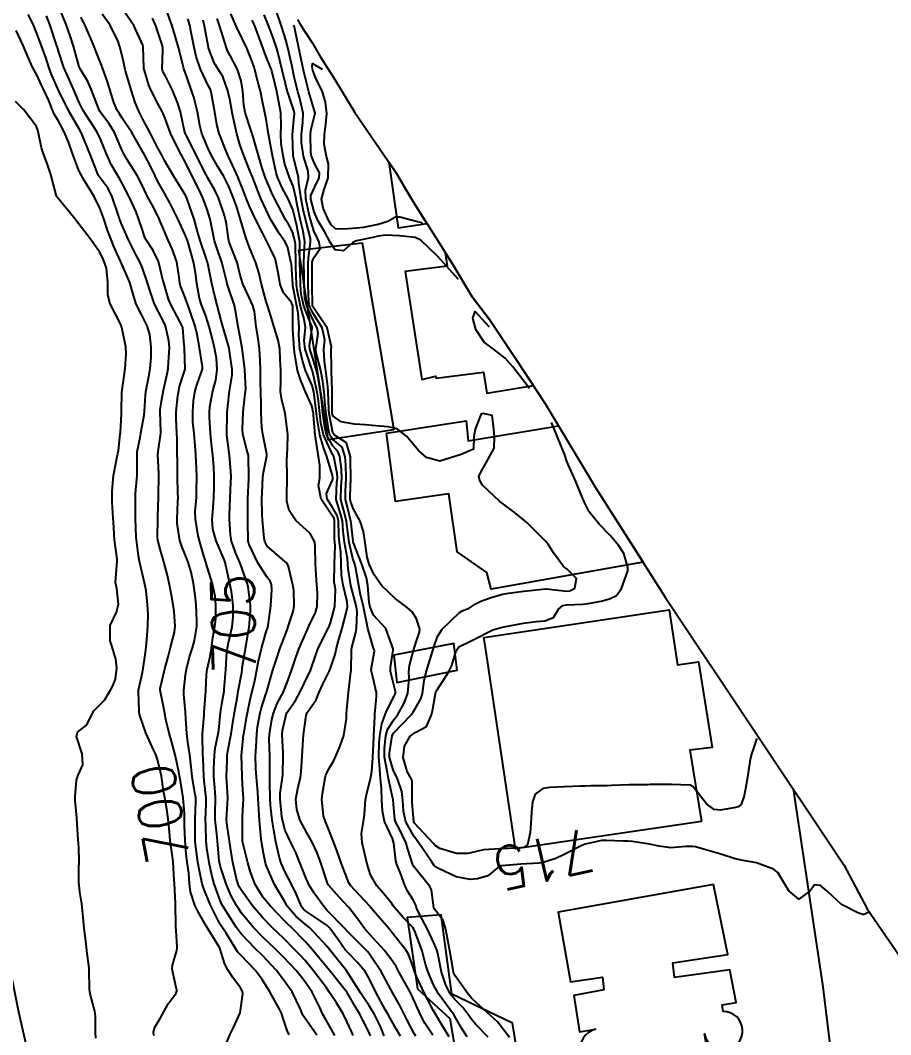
# Model space of a CAD drawing. Header units: metres. Extents: x 292545 to 299085, y 7450245 to 7463078.
# Drawn here: x 298259.1 to 298340.3, y 7451912.2 to 7452006.9 of the extents above; entities that cross this region are included whole.
import ezdxf
from ezdxf.enums import TextEntityAlignment as Align

# ---------------------------------------------------------------- set-up
doc = ezdxf.new("R2010")
doc.units = ezdxf.units.M
for name, color, linetype in [('Area', 45, 'Continuous'), ('Cotas', 45, 'Continuous'), ('Curvas de Nivel 1m', 11, 'Continuous'), ('Curvas de Nivel 5m', 15, 'Continuous'), ('Edificações', 30, 'Continuous'), ('Vias Primárias', 230, 'Continuous')]:
    doc.layers.add(name, color=color, linetype=linetype)
doc.styles.add('Style-STANDARD', font='STANDARD.shx')

msp = doc.modelspace()

# ---------------------------------------------------------------- linework, layer by layer
at = {"layer": 'Area'}
msp.add_polyline3d([(298284.951, 7452006.986, 732.139), (298285.246, 7452006.475, 732.559), (298285.691, 7452005.747, 731.519), (298286.342, 7452004.766, 731.369), (298287.066, 7452003.508, 728.049), (298288.438, 7452001.376, 730.219), (298290.321, 7451998.307, 717.759), (298294.152, 7451992.68, 717.629), (298295.402, 7451990.517, 717.759), (298299.439, 7451984.114, 721.239), (298301.264, 7451981.093, 722.429), (298302.87, 7451978.968, 722.768), (298305.358, 7451975.249, 715.799), (298308.113, 7451971.087, 721.269), (298312.776, 7451963.322, 723.829), (298319.281, 7451953.084, 719.829), (298335.931, 7451928.103, 714.959), (298338.126, 7451923.991, 714.939), (298344.791, 7451914.307, 714.218)], dxfattribs=at)
at = {"layer": 'Curvas de Nivel 1m', "flags": 128}
for points, elevation in [([(298278.351, 7451911.543), (298278.685, 7451912.309), (298278.993, 7451912.912), (298279.613, 7451914.3), (298279.853, 7451916.074), (298279.819, 7451916.288), (298279.646, 7451916.625), (298278.93, 7451917.575), (298278.464, 7451918.308), (298278.183, 7451918.827), (298277.712, 7451920.32), (298277.684, 7451920.39), (298276.473, 7451922.332), (298275.726, 7451923.652), (298275.484, 7451924.097), (298275.377, 7451924.345), (298274.968, 7451925.575), (298274.865, 7451926.353), (298274.802, 7451927.32), (298274.663, 7451928.357), (298274.564, 7451929.132), (298274.471, 7451930.36), (298274.409, 7451931.776), (298274.409, 7451932.361), (298274.407, 7451932.93), (298274.273, 7451934.356), (298273.959, 7451936.273), (298273.947, 7451936.359), (298273.879, 7451936.789), (298273.544, 7451938.365), (298273.188, 7451939.644), (298272.976, 7451940.374), (298272.672, 7451941.649), (298272.541, 7451942.381), (298272.451, 7451942.875), (298272.135, 7451944.388), (298272.136, 7451944.549), (298272.583, 7451946.381), (298272.87, 7451947.517), (298273.097, 7451948.374), (298273.476, 7451949.807), (298273.532, 7451950.368), (298273.431, 7451951.744), (298273.349, 7451952.371), (298273.187, 7451953.263), (298272.973, 7451954.377), (298272.829, 7451955.107), (298272.485, 7451956.384), (298272.13, 7451957.54), (298271.924, 7451958.392), (298271.898, 7451958.64), (298271.923, 7451960.392), (298271.927, 7451960.631), (298271.97, 7451962.392), (298271.976, 7451962.602), (298272.006, 7451964.392), (298272.003, 7451964.604), (298271.93, 7451966.393), (298271.951, 7451966.679), (298272.192, 7451968.391), (298272.196, 7451968.458), (298272.13, 7451970.392), (298272.137, 7451970.539), (298272.295, 7451971.562), (298272.44, 7451972.388), (298272.79, 7451973.919), (298272.879, 7451974.382), (298272.931, 7451974.974), (298272.998, 7451976.38), (298272.96, 7451976.982), (298272.622, 7451978.386), (298272.381, 7451978.912), (298271.611, 7451980.398), (298271.195, 7451981.622), (298270.97, 7451982.405), (298270.445, 7451983.871), (298270.211, 7451984.412), (298269.939, 7451984.934), (298269.172, 7451986.423), (298268.488, 7451987.97), (298268.361, 7451988.301), (298268.318, 7451988.433), (298268.237, 7451988.694), (298267.667, 7451990.443), (298267.281, 7451991.199), (298266.54, 7451992.194), (298266.364, 7451992.462), (298266.221, 7451992.79), (298265.583, 7451994.47), (298264.843, 7451996.224), (298264.72, 7451996.479), (298264.595, 7451996.697), (298263.595, 7451998.49), (298262.641, 7452000.365), (298262.58, 7452000.501), (298261.997, 7452001.851), (298261.755, 7452002.514), (298261.484, 7452003.331), (298261.068, 7452004.524), (298260.698, 7452005.516), (298260.27, 7452006.534), (298259.833, 7452007.428)], 701), ([(298286.746, 7451912.208), (298285.609, 7451913.869), (298285.466, 7451914.076), (298285.391, 7451914.223), (298285.227, 7451914.618), (298284.454, 7451916.238), (298284.129, 7451916.724), (298283.654, 7451917.368), (298282.958, 7451918.257), (298281.677, 7451919.65), (298281.047, 7451920.276), (298279.704, 7451921.668), (298279.217, 7451922.297), (298278.632, 7451923.217), (298277.946, 7451924.317), (298277.87, 7451924.454), (298277.737, 7451924.769), (298277.185, 7451926.326), (298276.958, 7451927.136), (298276.7, 7451928.331), (298276.488, 7451929.642), (298276.44, 7451930.334), (298276.388, 7451931.77), (298276.38, 7451932.335), (298276.421, 7451933.761), (298276.416, 7451934.334), (298276.256, 7451935.949), (298276.223, 7451936.337), (298276.144, 7451938.093), (298276.134, 7451938.338), (298276.084, 7451940.176), (298276.087, 7451940.338), (298276.229, 7451942.057), (298276.248, 7451942.337), (298276.366, 7451943.938), (298276.391, 7451944.336), (298276.453, 7451945.871), (298276.52, 7451946.335), (298276.812, 7451947.531), (298276.927, 7451948.331), (298277.064, 7451949.298), (298277.255, 7451950.328), (298277.324, 7451951.053), (298277.337, 7451952.327), (298277.272, 7451953.131), (298277.01, 7451954.331), (298276.539, 7451955.905), (298276.401, 7451956.337), (298276.126, 7451957.232), (298275.805, 7451958.343), (298275.699, 7451958.793), (298275.425, 7451960.347), (298275.407, 7451961.112), (298275.515, 7451962.347), (298275.538, 7451963.001), (298275.545, 7451964.347), (298275.532, 7451965.035), (298275.463, 7451966.348), (298275.406, 7451967.184), (298275.297, 7451968.35), (298275.194, 7451969.426), (298275.172, 7451970.351), (298275.251, 7451971.393), (298275.411, 7451972.349), (298275.612, 7451973.048), (298276.08, 7451974.343), (298276.101, 7451974.576), (298275.816, 7451976.345), (298275.596, 7451977.579), (298275.414, 7451978.35), (298274.914, 7451979.836), (298274.717, 7451980.357), (298274.411, 7451981.178), (298274.074, 7451982.019), (298273.974, 7451982.367), (298273.905, 7451982.891), (298273.692, 7451984.368), (298273.265, 7451985.572), (298272.897, 7451986.376), (298272.483, 7451987.339), (298272.171, 7451988.066), (298272.029, 7451988.387), (298271.569, 7451989.332), (298270.993, 7451990.403), (298270.836, 7451990.715), (298270.533, 7451991.385), (298269.992, 7451992.416), (298269.038, 7451993.945), (298268.744, 7451994.428), (298268.569, 7451994.807), (298267.863, 7451996.441), (298267.379, 7451997.226), (298266.611, 7451998.268), (298266.487, 7451998.461), (298266.37, 7451998.709), (298265.698, 7452000.469), (298265.38, 7452001.199), (298264.662, 7452002.378), (298264.607, 7452002.481), (298264.578, 7452002.567), (298264.036, 7452004.486), (298263.744, 7452005.443), (298263.37, 7452006.493), (298262.728, 7452008.046)], 703), ([(298291.753, 7451912.148), (298291.597, 7451912.514), (298291.06, 7451913.611), (298290.76, 7451914.163), (298290.329, 7451914.879), (298289.632, 7451916.127), (298289.597, 7451916.18), (298289.45, 7451916.368), (298287.965, 7451918.197), (298287.667, 7451918.569), (298286.32, 7451920.214), (298285.693, 7451920.92), (298284.389, 7451922.24), (298284.048, 7451922.576), (298283.719, 7451922.897), (298282.401, 7451924.263), (298281.741, 7451925.067), (298281.018, 7451926.277), (298280.54, 7451927.513), (298280.332, 7451928.285), (298279.827, 7451930.265), (298279.822, 7451930.29), (298279.82, 7451931.457), (298279.824, 7451932.29), (298279.836, 7451932.627), (298279.907, 7451934.235), (298279.909, 7451934.289), (298279.861, 7451935.139), (298279.801, 7451936.22), (298279.798, 7451936.291), (298279.793, 7451936.372), (298279.719, 7451938.293), (298279.922, 7451940.22), (298279.933, 7451940.279), (298280.241, 7451941.995), (298280.296, 7451942.287), (298280.578, 7451943.67), (298280.725, 7451944.282), (298280.959, 7451945.305), (298281.149, 7451946.278), (298281.294, 7451946.987), (298281.59, 7451948.274), (298281.679, 7451948.621), (298282.039, 7451949.855), (298282.174, 7451950.268), (298282.214, 7451950.437), (298282.474, 7451952.264), (298282.573, 7451953.776), (298282.541, 7451954.263), (298282.413, 7451954.582), (298282.1, 7451954.982), (298281.258, 7451956.279), (298280.432, 7451957.994), (298280.358, 7451958.288), (298280.31, 7451960.14), (298280.306, 7451960.289), (298280.304, 7451962.167), (298280.306, 7451962.289), (298280.421, 7451964.077), (298280.427, 7451964.288), (298280.388, 7451966.132), (298280.374, 7451966.289), (298280.238, 7451966.808), (298279.854, 7451968.294), (298279.814, 7451968.74), (298279.881, 7451970.294), (298279.912, 7451970.668), (298280.114, 7451972.292), (298280.12, 7451972.477), (298280.047, 7451974.293), (298280.019, 7451974.61), (298279.777, 7451976.296), (298279.653, 7451977.004), (298279.429, 7451978.299), (298279.246, 7451979.446), (298279.06, 7451980.303), (298278.422, 7451982.227), (298278.399, 7451982.287), (298278.395, 7451982.31), (298278.386, 7451982.348), (298277.894, 7451984.318), (298277.53, 7451985.39), (298277.217, 7451986.329), (298277.084, 7451986.936), (298276.802, 7451988.335), (298276.508, 7451989.334), (298276.125, 7451990.344), (298275.745, 7451991.133), (298275.121, 7451992.354), (298274.554, 7451993.492), (298274.109, 7451994.365), (298273.6, 7451995.348), (298273.117, 7451996.375), (298272.606, 7451997.732), (298272.419, 7451998.191), (298272.325, 7451998.384), (298271.992, 7451999.02), (298271.263, 7452000.401), (298271.076, 7452000.832), (298270.661, 7452002.223), (298270.611, 7452002.411), (298270.605, 7452002.469), (298270.562, 7452004.411), (298270.529, 7452004.568), (298269.676, 7452006.42), (298268.727, 7452007.81)], 706), ([(298294.557, 7451912.12), (298294.201, 7451912.723), (298293.61, 7451913.799), (298293.421, 7451914.132), (298293.144, 7451914.608), (298292.304, 7451916.143), (298291.653, 7451917.479), (298291.257, 7451918.156), (298290.528, 7451919.024), (298289.68, 7451919.874), (298289.418, 7451920.183), (298288.711, 7451921.177), (298287.964, 7451922.197), (298287.715, 7451922.445), (298286.96, 7451922.969), (298285.729, 7451923.79), (298285.493, 7451923.986), (298285.326, 7451924.226), (298284.851, 7451925.34), (298284.412, 7451926.24), (298283.771, 7451927.472), (298283.441, 7451928.253), (298283.286, 7451928.757), (298282.935, 7451930.259), (298282.735, 7451931.345), (298282.597, 7451932.262), (298282.449, 7451933.662), (298282.408, 7451934.264), (298282.361, 7451935.772), (298282.37, 7451936.265), (298282.374, 7451937.787), (298282.366, 7451938.265), (298282.317, 7451939.868), (298282.331, 7451940.266), (298282.552, 7451941.649), (298282.7, 7451942.262), (298283.048, 7451943.168), (298283.635, 7451944.253), (298283.744, 7451944.483), (298283.982, 7451945.113), (298284.406, 7451946.244), (298284.801, 7451947.448), (298285.084, 7451948.234), (298285.882, 7451950.063), (298285.947, 7451950.221), (298285.976, 7451950.289), (298286.045, 7451950.433), (298286.634, 7451951.637), (298286.803, 7451952.213), (298286.817, 7451953.478), (298286.767, 7451954.213), (298286.67, 7451955.652), (298286.633, 7451956.215), (298286.614, 7451957.737), (298286.571, 7451958.216), (298286.151, 7451959.009), (298284.81, 7451960.234), (298284.172, 7451961.173), (298283.963, 7451962.025), (298283.947, 7451962.244), (298283.956, 7451962.474), (298283.98, 7451964.243), (298283.962, 7451965.975), (298283.977, 7451966.244), (298284.067, 7451968.058), (298284.053, 7451968.243), (298284.02, 7451968.48), (298283.806, 7451970.247), (298283.496, 7451971.453), (298283.38, 7451972.254), (298283.397, 7451973.174), (298283.392, 7451974.254), (298283.35, 7451975.262), (298283.298, 7451976.256), (298283.163, 7451977.06), (298282.791, 7451978.264), (298282.391, 7451979.505), (298282.152, 7451980.273), (298282.033, 7451980.647), (298281.605, 7451982.278), (298281.36, 7451983.36), (298281.07, 7451984.284), (298280.467, 7451985.701), (298280.244, 7451986.292), (298280.143, 7451986.627), (298279.647, 7451988.298), (298279.247, 7451989.567), (298278.981, 7451990.305), (298278.534, 7451991.402), (298278.24, 7451992.014), (298278.071, 7451992.317), (298277.503, 7451993.276), (298276.913, 7451994.335), (298276.573, 7451995.015), (298276.034, 7451996.346), (298275.85, 7451997.098), (298275.61, 7451998.35), (298275.266, 7451999.721), (298275.077, 7452000.356), (298274.655, 7452001.525), (298274.353, 7452002.363), (298274.252, 7452002.78), (298273.851, 7452004.368), (298273.516, 7452005.556), (298273.271, 7452006.374), (298272.728, 7452007.839)], 708), ([(298300.797, 7451912.042), (298300.309, 7451912.758), (298299.612, 7451914), (298299.578, 7451914.06), (298299.484, 7451914.192), (298298.11, 7451916.075), (298297.645, 7451916.894), (298297.139, 7451918.085), (298296.916, 7451918.842), (298296.585, 7451920.091), (298295.9, 7451921.908), (298295.81, 7451922.099), (298295.714, 7451922.241), (298294.808, 7451923.198), (298294.012, 7451924.126), (298293.893, 7451924.286), (298293.737, 7451924.509), (298293.002, 7451925.394), (298292.354, 7451926.144), (298291.768, 7451927.178), (298291.467, 7451928.155), (298291.137, 7451929.5), (298290.987, 7451930.162), (298290.938, 7451931.037), (298291.119, 7451932.157), (298291.197, 7451932.799), (298291.288, 7451934.156), (298291.38, 7451934.633), (298291.761, 7451936.151), (298291.786, 7451936.239), (298291.883, 7451936.85), (298291.974, 7451938.077), (298291.98, 7451938.149), (298292.084, 7451939.986), (298292.09, 7451940.148), (298292.158, 7451941.93), (298292.176, 7451942.148), (298292.333, 7451943.781), (298292.337, 7451944.146), (298291.988, 7451945.645), (298291.846, 7451946.151), (298291.836, 7451946.311), (298292.011, 7451947.339), (298292.131, 7451948.039), (298292.118, 7451948.149), (298292.026, 7451948.419), (298291.51, 7451950.155), (298291.388, 7451950.818), (298291.101, 7451952.16), (298290.81, 7451953.435), (298290.687, 7451954.164), (298290.369, 7451955.908), (298290.291, 7451956.168), (298290.121, 7451956.687), (298289.776, 7451958.175), (298289.595, 7451959.616), (298289.537, 7451960.179), (298289.259, 7451961.269), (298289.011, 7451962.188), (298289.028, 7451963.36), (298289.093, 7451964.187), (298289.049, 7451965.015), (298288.894, 7451966.19), (298288.714, 7451966.669), (298288.243, 7451967.209), (298287.676, 7451968.206), (298287.499, 7451968.973), (298287.333, 7451970.21), (298287.217, 7451971.287), (298287.116, 7451972.212), (298286.859, 7451973.68), (298286.739, 7451974.216), (298286.345, 7451975.456), (298286.093, 7451976.223), (298286.066, 7451976.512), (298286.329, 7451978.22), (298286.315, 7451978.279), (298285.538, 7451980.229), (298285.287, 7451981.358), (298285.232, 7451982.232), (298285.193, 7451983.475), (298285.176, 7451984.233), (298285.183, 7451985.512), (298285.161, 7451986.233), (298284.849, 7451987.876), (298284.764, 7451988.237), (298284.508, 7451989.231), (298284.077, 7451990.247), (298283.534, 7451991.256), (298283.085, 7451992.262), (298282.959, 7451992.676), (298282.637, 7451994.269), (298282.568, 7451994.607), (298282.256, 7451996.273), (298282.02, 7451997.681), (298281.893, 7451998.271), (298281.731, 7451999.169), (298281.495, 7452000.277), (298281.314, 7452000.945), (298280.976, 7452002.285), (298280.908, 7452002.529), (298280.672, 7452003.223), (298280.239, 7452004.294), (298279.804, 7452005.191), (298279.253, 7452006.305), (298278.725, 7452007.498)], 712), ([(298304.742, 7451911.999), (298303.607, 7451913.455), (298302.989, 7451914.016), (298301.625, 7451915.241), (298301.231, 7451915.638), (298300.876, 7451916.041), (298299.658, 7451917.732), (298299.511, 7451918.062), (298299.468, 7451918.259), (298299.176, 7451920.065), (298299.032, 7451920.727), (298298.806, 7451922.069), (298298.559, 7451922.909), (298297.732, 7451923.959), (298297.682, 7451924.081), (298297.449, 7451925.782), (298297.32, 7451926.084), (298295.781, 7451927.981), (298295.719, 7451928.101), (298295.257, 7451929.567), (298295.082, 7451930.111), (298294.404, 7451931.541), (298294.092, 7451932.126), (298294.035, 7451932.328), (298293.892, 7451934.129), (298293.883, 7451934.159), (298293.854, 7451934.284), (298293.448, 7451936.134), (298293.344, 7451936.673), (298293.079, 7451938.138), (298293.062, 7451938.988), (298293.195, 7451940.137), (298293.343, 7451940.722), (298293.938, 7451941.639), (298294.314, 7451942.124), (298294.906, 7451943.169), (298295.251, 7451944.111), (298295.386, 7451945.508), (298295.358, 7451946.11), (298295.412, 7451946.699), (298295.777, 7451948.104), (298296.031, 7451948.906), (298296.339, 7451949.798), (298296.359, 7451950.097), (298296.053, 7451951.066), (298295.662, 7451951.709), (298295.184, 7451952.113), (298294.075, 7451952.948), (298292.839, 7451954.143), (298292.103, 7451955.148), (298291.65, 7451956.155), (298291.465, 7451956.814), (298291.273, 7451958.159), (298291.112, 7451959.197), (298290.801, 7451960.164), (298290.174, 7451961.293), (298289.935, 7451961.929), (298289.882, 7451962.175), (298289.871, 7451962.492), (298289.926, 7451964.174), (298289.913, 7451965.858), (298289.907, 7451966.175), (298289.531, 7451967.466), (298288.397, 7451968.198), (298288.256, 7451968.397), (298287.917, 7451970.204), (298287.875, 7451970.616), (298287.809, 7451972.205), (298287.771, 7451972.745), (298287.614, 7451974.207), (298287.476, 7451975.074), (298287.41, 7451976.209), (298287.492, 7451977.078), (298287.268, 7451978.211), (298286.394, 7451979.608), (298286.083, 7451980.223), (298286.002, 7451980.629), (298285.951, 7451982.225), (298285.948, 7451982.704), (298285.938, 7451984.225), (298285.972, 7451984.703), (298286.18, 7451986.223), (298286.158, 7451986.542), (298285.725, 7451988.228), (298285.495, 7451989.243), (298285.288, 7451990.232), (298285.094, 7451991.678), (298285.048, 7451992.235), (298284.563, 7451994.24), (298284.495, 7451996.241), (298284.607, 7451997.61), (298284.686, 7451998.166), (298284.683, 7451998.239), (298284.616, 7451998.476), (298284.018, 7452000.246), (298283.797, 7452001.103), (298283.533, 7452002.251), (298283.138, 7452003.796), (298283.013, 7452004.257), (298282.698, 7452005.251), (298282.322, 7452006.266), (298281.852, 7452007.401)], 714), ([(298284.164, 7451912.241), (298284.001, 7451912.648), (298283.608, 7451913.752), (298283.449, 7451914.252), (298283.305, 7451914.566), (298282.368, 7451916.263), (298281.654, 7451917.408), (298281.005, 7451918.277), (298279.677, 7451919.66), (298279.37, 7451919.985), (298279.168, 7451920.298), (298278.295, 7451921.72), (298277.889, 7451922.317), (298277.819, 7451922.423), (298277.716, 7451922.597), (298276.824, 7451924.329), (298276.208, 7451925.875), (298276.072, 7451926.337), (298275.773, 7451927.697), (298275.663, 7451928.342), (298275.44, 7451929.986), (298275.408, 7451930.346), (298275.394, 7451930.761), (298275.418, 7451932.346), (298275.48, 7451933.976), (298275.461, 7451934.344), (298275.387, 7451934.815), (298275.137, 7451936.347), (298275.03, 7451937.204), (298274.893, 7451938.35), (298274.713, 7451939.554), (298274.617, 7451940.353), (298274.538, 7451941.76), (298274.501, 7451942.355), (298274.341, 7451943.985), (298274.337, 7451944.356), (298274.513, 7451945.829), (298274.587, 7451946.354), (298274.87, 7451947.492), (298275.16, 7451948.349), (298275.352, 7451949.024), (298275.554, 7451950.345), (298275.57, 7451950.822), (298275.503, 7451952.346), (298275.435, 7451952.984), (298275.24, 7451954.349), (298275.044, 7451955.41), (298274.75, 7451956.354), (298274.136, 7451957.897), (298273.982, 7451958.362), (298273.739, 7451959.947), (298273.727, 7451960.367), (298273.792, 7451961.979), (298273.804, 7451962.366), (298273.801, 7451962.754), (298273.76, 7451964.367), (298273.744, 7451965.884), (298273.732, 7451966.368), (298273.709, 7451967.83), (298273.704, 7451968.368), (298273.63, 7451969.723), (298273.632, 7451970.37), (298273.784, 7451971.854), (298273.867, 7451972.367), (298273.951, 7451972.723), (298274.326, 7451973.867), (298274.45, 7451974.24), (298274.473, 7451974.359), (298274.418, 7451976.294), (298274.411, 7451976.359), (298274.404, 7451976.41), (298274.359, 7451976.925), (298274.241, 7451978.232), (298274.201, 7451978.363), (298274.005, 7451978.739), (298273.119, 7451980.379), (298272.909, 7451980.883), (298272.465, 7451982.389), (298272.426, 7451982.571), (298271.983, 7451984.387), (298271.49, 7451985.422), (298270.839, 7451986.405), (298270.714, 7451986.645), (298270.482, 7451987.325), (298270.125, 7451988.414), (298269.89, 7451989.028), (298269.249, 7451990.423), (298268.536, 7451991.782), (298268.299, 7451992.192), (298268.145, 7451992.436), (298267.564, 7451993.456), (298267.127, 7451994.452), (298266.583, 7451995.802), (298266.256, 7451996.463), (298265.633, 7451997.439), (298264.967, 7451998.476), (298264.623, 7451999.17), (298264.062, 7452000.486), (298263.549, 7452001.596), (298263.161, 7452002.495), (298262.677, 7452003.912), (298262.542, 7452004.362), (298262.496, 7452004.503), (298262.399, 7452004.793), (298261.833, 7452006.513), (298261.521, 7452007.318)], 702), ([(298288.446, 7451912.191), (298287.608, 7451913.666), (298287.303, 7451914.203), (298287.026, 7451914.802), (298286.323, 7451916.213), (298285.653, 7451917.21), (298285.201, 7451917.769), (298284.817, 7451918.233), (298284.266, 7451918.838), (298283.675, 7451919.446), (298282.867, 7451920.258), (298281.7, 7451921.389), (298280.83, 7451922.279), (298279.726, 7451923.601), (298279.448, 7451924.012), (298279.268, 7451924.297), (298278.723, 7451925.285), (298278.288, 7451926.312), (298277.777, 7451927.914), (298277.668, 7451928.321), (298277.647, 7451928.459), (298277.487, 7451930.323), (298277.453, 7451930.679), (298277.281, 7451932.326), (298277.273, 7451932.891), (298277.315, 7451934.325), (298277.286, 7451934.898), (298277.154, 7451936.327), (298277.139, 7451937.073), (298277.196, 7451938.327), (298277.264, 7451938.972), (298277.54, 7451940.324), (298277.6, 7451940.651), (298277.768, 7451942.322), (298277.79, 7451942.486), (298277.964, 7451943.473), (298278.106, 7451944.318), (298278.126, 7451944.469), (298278.27, 7451946.316), (298278.372, 7451947.96), (298278.415, 7451948.314), (298278.52, 7451948.805), (298278.845, 7451950.308), (298278.954, 7451951.208), (298278.942, 7451952.307), (298278.791, 7451953.601), (298278.648, 7451954.312), (298278.549, 7451954.765), (298278.204, 7451956.319), (298278.117, 7451956.574), (298277.359, 7451958.328), (298277.064, 7451959.42), (298277.006, 7451960.332), (298277.079, 7451961.426), (298277.142, 7451962.33), (298277.168, 7451963.36), (298277.167, 7451964.33), (298277.133, 7451965.237), (298277.05, 7451966.328), (298276.974, 7451967.063), (298276.843, 7451968.331), (298276.729, 7451969.88), (298276.733, 7451970.333), (298276.78, 7451970.825), (298277.048, 7451972.329), (298277.318, 7451973.325), (298277.47, 7451974.323), (298277.387, 7451975.368), (298277.207, 7451976.327), (298277.048, 7451977.018), (298276.701, 7451978.335), (298276.388, 7451979.317), (298276.01, 7451980.344), (298275.824, 7451980.93), (298275.545, 7451982.349), (298275.42, 7451983.368), (298275.244, 7451984.352), (298274.776, 7451986.051), (298274.679, 7451986.358), (298274.478, 7451986.878), (298273.778, 7451988.367), (298273.035, 7451989.855), (298272.761, 7451990.378), (298272.527, 7451990.782), (298271.944, 7451991.796), (298271.661, 7451992.393), (298271.309, 7451993.157), (298270.655, 7451994.409), (298270.565, 7451994.574), (298269.481, 7451996.421), (298268.606, 7451997.777), (298268.335, 7451998.159), (298268.163, 7451998.437), (298267.824, 7451999.243), (298267.436, 7452000.448), (298267.249, 7452001.051), (298266.764, 7452002.449), (298266.666, 7452002.722), (298266.178, 7452003.958), (298265.976, 7452004.461), (298265.46, 7452005.711), (298265.12, 7452006.474), (298264.968, 7452006.729), (298264.72, 7452007.201)], 704), ([(298293.049, 7451912.135), (298292.713, 7451913.027), (298292.153, 7451914.145), (298291.621, 7451914.994), (298291.153, 7451915.682), (298290.849, 7451916.162), (298289.661, 7451918.031), (298289.554, 7451918.181), (298289.05, 7451918.805), (298287.937, 7451920.197), (298287.687, 7451920.503), (298286.094, 7451922.216), (298285.716, 7451922.538), (298284.806, 7451923.316), (298284.004, 7451924.246), (298283.902, 7451924.415), (298283.737, 7451924.696), (298282.796, 7451926.26), (298282.062, 7451927.984), (298281.98, 7451928.268), (298281.792, 7451929.181), (298281.609, 7451930.272), (298281.579, 7451930.499), (298281.42, 7451932.274), (298281.389, 7451932.723), (298281.284, 7451934.276), (298281.241, 7451934.894), (298281.13, 7451936.277), (298281.06, 7451937.103), (298281.045, 7451938.279), (298281.095, 7451939.095), (298281.158, 7451940.278), (298281.237, 7451940.973), (298281.471, 7451942.275), (298281.564, 7451942.658), (298281.968, 7451943.916), (298282.064, 7451944.176), (298282.095, 7451944.269), (298282.503, 7451945.75), (298282.662, 7451946.263), (298282.986, 7451947.282), (298283.312, 7451948.257), (298284.042, 7451950.191), (298284.06, 7451950.24), (298284.55, 7451951.743), (298284.656, 7451952.234), (298284.607, 7451953.713), (298284.518, 7451954.236), (298284.11, 7451955.93), (298284.025, 7451956.154), (298283.956, 7451956.242), (298282.136, 7451957.835), (298281.905, 7451958.272), (298281.848, 7451958.571), (298281.684, 7451960.275), (298281.656, 7451960.788), (298281.636, 7451962.275), (298281.652, 7451962.814), (298281.733, 7451964.275), (298281.781, 7451964.71), (298282.085, 7451966.271), (298282.087, 7451966.419), (298281.708, 7451968.275), (298281.639, 7451968.9), (298281.578, 7451970.277), (298281.57, 7451970.997), (298281.523, 7451972.278), (298281.508, 7451973.085), (298281.515, 7451974.278), (298281.479, 7451975.141), (298281.4, 7451976.28), (298281.249, 7451977.397), (298281.103, 7451978.283), (298280.937, 7451979.742), (298280.794, 7451980.286), (298280.411, 7451981.096), (298279.842, 7451982.296), (298279.606, 7451983.128), (298279.322, 7451984.301), (298278.592, 7451986.188), (298278.549, 7451986.309), (298278.477, 7451986.736), (298278.285, 7451988.108), (298278.245, 7451988.314), (298278.137, 7451988.677), (298277.587, 7451990.324), (298277.249, 7451991.048), (298276.542, 7451992.243), (298276.49, 7451992.341), (298276.434, 7451992.451), (298275.506, 7451994.351), (298274.589, 7451996.114), (298274.468, 7451996.361), (298274.406, 7451996.55), (298274.04, 7451998.366), (298273.77, 7451999.225), (298273.283, 7452000.374), (298272.655, 7452001.613), (298272.392, 7452002.116), (298272.335, 7452002.385), (298272.387, 7452004.092), (298272.376, 7452004.385), (298272.276, 7452004.8), (298271.735, 7452006.395), (298271.426, 7452007.106)], 707), ([(298296.01, 7451912.104), (298295.854, 7451912.365), (298295.6, 7451912.832), (298295.164, 7451913.662), (298294.936, 7451914.11), (298294.492, 7451914.987), (298293.861, 7451916.127), (298293.639, 7451916.541), (298292.767, 7451918.139), (298291.679, 7451919.77), (298291.507, 7451919.978), (298291.326, 7451920.155), (298289.707, 7451921.794), (298289.347, 7451922.184), (298287.729, 7451923.85), (298287.397, 7451924.203), (298286.499, 7451925.458), (298286.047, 7451926.217), (298285.762, 7451926.827), (298285.219, 7451928.228), (298284.795, 7451929.237), (298284.293, 7451930.243), (298283.819, 7451931.291), (298283.553, 7451932.253), (298283.498, 7451932.592), (298283.336, 7451934.255), (298283.339, 7451934.774), (298283.542, 7451936.253), (298283.571, 7451936.559), (298283.621, 7451938.253), (298283.614, 7451938.545), (298283.515, 7451940.254), (298283.55, 7451940.631), (298283.918, 7451942.25), (298283.926, 7451942.267), (298283.944, 7451942.297), (298284.767, 7451943.432), (298285.207, 7451944.231), (298285.989, 7451945.846), (298286.119, 7451946.091), (298286.175, 7451946.218), (298286.622, 7451947.605), (298286.855, 7451948.212), (298287.229, 7451949.01), (298287.834, 7451950.202), (298287.904, 7451950.342), (298288.048, 7451950.684), (298288.426, 7451952.195), (298288.501, 7451953.78), (298288.425, 7451954.195), (298288.388, 7451954.488), (298288.415, 7451956.195), (298288.47, 7451957.863), (298288.434, 7451958.196), (298288.411, 7451958.461), (298288.409, 7451960.196), (298288.368, 7451960.4), (298288.168, 7451960.715), (298287.155, 7451962.21), (298286.915, 7451963.5), (298287.042, 7451964.212), (298287.043, 7451965.394), (298286.913, 7451966.213), (298286.653, 7451967.811), (298286.594, 7451968.217), (298286.444, 7451970.055), (298286.434, 7451970.218), (298286.29, 7451970.934), (298285.696, 7451972.226), (298285.259, 7451973.29), (298284.965, 7451974.234), (298284.666, 7451975.92), (298284.633, 7451976.237), (298284.531, 7451978.079), (298284.528, 7451978.238), (298284.531, 7451980.108), (298284.509, 7451980.239), (298284.406, 7451980.566), (298283.646, 7451981.483), (298283.34, 7451982.256), (298283.199, 7451983.026), (298282.975, 7451984.262), (298282.862, 7451984.669), (298282.465, 7451985.523), (298282.083, 7451986.274), (298281.685, 7451987.074), (298281.065, 7451988.284), (298280.51, 7451989.451), (298280.168, 7451990.294), (298279.945, 7451990.88), (298279.395, 7451992.301), (298278.561, 7451994.115), (298278.494, 7451994.242), (298278.456, 7451994.312), (298278.359, 7451994.52), (298277.659, 7451996.324), (298277.439, 7451997.165), (298277.229, 7451998.331), (298276.929, 7452000.045), (298276.863, 7452000.337), (298276.802, 7452000.495), (298276.647, 7452000.766), (298275.9, 7452002.348), (298275.492, 7452003.535), (298275.301, 7452004.354), (298274.979, 7452006.087), (298274.923, 7452006.358), (298274.72, 7452007.023)], 709), ([(298299.097, 7451912.065), (298298.339, 7451913.339), (298297.882, 7451914.077), (298297.618, 7451914.543), (298296.819, 7451916.088), (298296.062, 7451917.691), (298295.899, 7451918.098), (298295.67, 7451918.823), (298295.329, 7451919.755), (298295.111, 7451920.109), (298293.709, 7451921.872), (298293.495, 7451922.132), (298292.06, 7451923.817), (298291.783, 7451924.15), (298291.757, 7451924.174), (298291.733, 7451924.204), (298290.796, 7451925.217), (298289.909, 7451926.178), (298289.757, 7451926.423), (298289.061, 7451928.187), (298288.649, 7451929.337), (298288.357, 7451930.194), (298287.823, 7451931.529), (298287.525, 7451932.203), (298287.383, 7451932.659), (298287.226, 7451934.206), (298287.297, 7451934.767), (298287.544, 7451936.203), (298287.603, 7451936.477), (298287.886, 7451937.063), (298288.315, 7451937.775), (298288.505, 7451938.191), (298288.94, 7451939.212), (298289.283, 7451940.18), (298289.521, 7451941.758), (298289.533, 7451942.176), (298289.56, 7451942.565), (298289.726, 7451944.174), (298289.926, 7451946.104), (298289.95, 7451946.171), (298289.959, 7451946.205), (298289.991, 7451948.17), (298290.025, 7451948.371), (298290.414, 7451949.791), (298290.452, 7451950.166), (298290.533, 7451951.691), (298290.469, 7451952.166), (298290.084, 7451953.587), (298289.94, 7451954.172), (298289.676, 7451955.744), (298289.657, 7451956.177), (298289.617, 7451956.681), (298289.334, 7451958.182), (298289.209, 7451959.24), (298289.148, 7451960.185), (298288.948, 7451960.965), (298288.577, 7451962.194), (298288.633, 7451963.767), (298288.677, 7451964.193), (298288.643, 7451964.62), (298288.343, 7451966.198), (298288.31, 7451966.275), (298288.235, 7451966.392), (298287.382, 7451968.209), (298287.137, 7451969.344), (298287.036, 7451970.212), (298286.876, 7451971.635), (298286.793, 7451972.215), (298286.344, 7451974.208), (298286.333, 7451974.245), (298285.666, 7451976.227), (298285.579, 7451977.009), (298285.701, 7451978.227), (298285.591, 7451979.021), (298285.225, 7451980.232), (298284.914, 7451981.739), (298284.872, 7451982.236), (298284.81, 7451983.865), (298284.798, 7451984.236), (298284.757, 7451985.948), (298284.736, 7451986.237), (298284.482, 7451987.174), (298284.11, 7451987.866), (298283.87, 7451988.249), (298283.155, 7451989.619), (298282.803, 7451990.266), (298282.708, 7451990.45), (298282.529, 7451990.858), (298281.951, 7451992.276), (298281.626, 7451993.205), (298281.309, 7451994.283), (298280.774, 7451996.105), (298280.731, 7451996.289), (298280.702, 7451996.396), (298280.597, 7451996.667), (298280.061, 7451998.296), (298279.944, 7451998.976), (298279.855, 7452000.298), (298279.689, 7452001.263), (298279.351, 7452002.303), (298278.676, 7452003.629), (298278.421, 7452004.055), (298278.313, 7452004.316), (298278.17, 7452004.839), (298277.703, 7452006.325), (298277.471, 7452007.079)], 711), ([(298302.736, 7451912.019), (298301.605, 7451913.214), (298301.212, 7451913.639), (298300.949, 7451914.04), (298300.37, 7451914.799), (298299.628, 7451915.529), (298299.207, 7451916.064), (298298.759, 7451916.956), (298298.385, 7451918.073), (298298.069, 7451919.686), (298297.978, 7451920.077), (298297.694, 7451920.822), (298297.086, 7451922.086), (298296.37, 7451923.45), (298296.076, 7451924.097), (298295.984, 7451924.346), (298295.74, 7451924.834), (298295.262, 7451925.621), (298295.007, 7451926.111), (298294.555, 7451927.334), (298294.221, 7451928.123), (298294.133, 7451928.471), (298293.957, 7451930.128), (298293.809, 7451930.553), (298293.07, 7451932.138), (298292.874, 7451933.108), (298292.84, 7451934.14), (298292.781, 7451935.224), (298292.707, 7451936.142), (298292.612, 7451937.422), (298292.561, 7451938.143), (298292.581, 7451939.479), (298292.629, 7451940.143), (298292.817, 7451941.258), (298293.138, 7451942.138), (298293.385, 7451942.702), (298293.969, 7451943.838), (298294.073, 7451944.027), (298294.111, 7451944.128), (298294.114, 7451944.268), (298293.979, 7451944.778), (298293.632, 7451946.134), (298293.627, 7451946.505), (298293.881, 7451948.131), (298293.89, 7451948.266), (298293.191, 7451950.139), (298292.055, 7451951.397), (298291.727, 7451952.153), (298291.647, 7451952.577), (298291.525, 7451954.156), (298291.39, 7451954.867), (298290.952, 7451956.162), (298290.172, 7451958.14), (298290.163, 7451958.17), (298290.144, 7451958.29), (298289.97, 7451959.982), (298289.945, 7451960.173), (298289.587, 7451961.589), (298289.448, 7451962.181), (298289.441, 7451962.934), (298289.51, 7451964.181), (298289.472, 7451965.428), (298289.414, 7451966.182), (298289.118, 7451967.064), (298288.249, 7451967.788), (298287.968, 7451968.203), (298287.873, 7451968.59), (298287.628, 7451970.207), (298287.552, 7451970.945), (298287.453, 7451972.208), (298287.333, 7451973.194), (298287.147, 7451974.212), (298286.701, 7451975.865), (298286.66, 7451976.217), (298286.899, 7451977.683), (298286.804, 7451978.216), (298286.384, 7451978.979), (298285.812, 7451980.226), (298285.65, 7451980.989), (298285.589, 7451982.228), (298285.574, 7451983.086), (298285.553, 7451984.229), (298285.587, 7451985.098), (298285.633, 7451986.228), (298285.498, 7451987.215), (298285.25, 7451988.232), (298284.906, 7451989.847), (298284.827, 7451990.237), (298284.535, 7451991.421), (298284.312, 7451992.015), (298284.21, 7451992.245), (298283.783, 7451993.479), (298283.606, 7451994.254), (298283.431, 7451995.406), (298283.396, 7451996.258), (298283.43, 7451997.087), (298283.399, 7451998.252), (298283.133, 7451999.758), (298283.016, 7452000.256), (298282.658, 7452001.805), (298282.566, 7452002.166), (298282.529, 7452002.262), (298281.987, 7452003.581), (298281.739, 7452004.274), (298281.203, 7452005.785), (298281.015, 7452006.285), (298280.925, 7452006.497), (298280.719, 7452006.913)], 713), ([(298299.983, 7451982.72), (298298.06, 7451984.87), (298296.476, 7451986.391), (298295.941, 7451986.642), (298294.48, 7451986.794), (298293.178, 7451986.838), (298292.479, 7451986.749), (298291.989, 7451986.643), (298290.474, 7451986.312), (298290.36, 7451986.286), (298290.125, 7451986.173), (298289.258, 7451985.385), (298288.462, 7451985.467), (298287.99, 7451986.197), (298287.46, 7451987.183), (298286.845, 7451988.215), (298286.505, 7451989.041), (298286.203, 7451990.223), (298286.197, 7451990.552), (298286.534, 7451991.302), (298286.989, 7451992.213), (298287.004, 7451992.67), (298286.556, 7451993.528), (298286.267, 7451994.223), (298286.204, 7451994.588), (298286.161, 7451996.224), (298286.204, 7451996.617), (298286.601, 7451998.22), (298286.026, 7452000.226), (298285.785, 7452001.095), (298285.505, 7452002.232), (298285.197, 7452003.715), (298284.711, 7452006.118), (298284.678, 7452006.24), (298284.663, 7452006.29), (298284.613, 7452006.45)], 716), ([(298296.623, 7451987.89), (298296.555, 7451987.971), (298296.492, 7451988.019), (298296.157, 7451988.103), (298294.499, 7451988.522), (298294.089, 7451988.536), (298293.382, 7451988.137), (298292.49, 7451987.857), (298291.076, 7451987.575), (298290.486, 7451987.498), (298289.27, 7451987.398), (298288.486, 7451987.449), (298288.107, 7451987.814), (298287.882, 7451988.199), (298287.355, 7451989.362), (298287.189, 7451990.21), (298287.436, 7451991.11), (298287.805, 7451992.201), (298287.852, 7451993.497), (298287.655, 7451994.204), (298287.45, 7451995.337), (298287.469, 7451996.207), (298287.612, 7451997.214), (298287.689, 7451998.204), (298287.579, 7451999.255), (298287.292, 7452000.21), (298286.656, 7452001.513), (298286.396, 7452002.223), (298286.314, 7452002.575), (298286.354, 7452002.857), (298287.253, 7452002.33)], 717), ([(298266.126, 7451911.913), (298266.099, 7451912.455), (298266.116, 7451913.947), (298266.053, 7451914.456), (298265.635, 7451915.95), (298265.534, 7451916.462), (298265.525, 7451918.326), (298265.519, 7451918.462), (298265.296, 7451920.083), (298265.259, 7451920.464), (298265.212, 7451920.943), (298265.028, 7451922.467), (298264.962, 7451923.226), (298264.837, 7451924.469), (298264.653, 7451925.567), (298264.538, 7451926.472), (298264.543, 7451927.705), (298264.583, 7451928.472), (298264.557, 7451929.711), (298264.493, 7451930.473), (298264.4, 7451931.898), (298264.373, 7451932.475), (298264.214, 7451934.111), (298264.19, 7451934.477), (298264.33, 7451936.014), (298264.496, 7451936.474), (298264.912, 7451937.445), (298264.849, 7451938.471), (298264.326, 7451940.069), (298264.41, 7451940.475), (298265.266, 7451941.134), (298265.953, 7451942.46), (298266.958, 7451943.455), (298267.52, 7451944.445), (298267.693, 7451944.725), (298267.983, 7451945.434), (298268.095, 7451946.438), (298268.006, 7451947.295), (298267.659, 7451948.444), (298267.484, 7451948.99), (298267.462, 7451950.446), (298268.055, 7451951.668), (298268.241, 7451952.428), (298268.084, 7451953.868), (298267.98, 7451954.432), (298268.109, 7451956.046), (298268.136, 7451956.407), (298268.137, 7451956.43), (298268.116, 7451956.607), (298267.861, 7451958.434), (298267.782, 7451960.058), (298267.766, 7451960.436), (298267.67, 7451961.929), (298267.666, 7451962.438), (298267.671, 7451962.957), (298267.775, 7451964.437), (298268.167, 7451966.366), (298268.182, 7451966.431), (298268.194, 7451966.47), (298268.238, 7451966.751), (298268.411, 7451968.278), (298268.422, 7451968.428), (298268.524, 7451970.184), (298268.534, 7451970.427), (298268.568, 7451972.159), (298268.582, 7451972.427), (298268.797, 7451973.955), (298268.862, 7451974.425), (298268.976, 7451975.794), (298268.932, 7451976.424), (298268.561, 7451978.238), (298268.503, 7451978.429), (298268.377, 7451978.697), (298267.475, 7451980.444), (298267.263, 7451981.299), (298267.242, 7451982.448), (298267.121, 7451983.771), (298266.885, 7451984.454), (298266.753, 7451984.752), (298266.461, 7451985.301), (298265.63, 7451986.468), (298264.488, 7451987.98), (298264.088, 7451988.484), (298262.521, 7451990.397), (298262.471, 7451990.501), (298262.07, 7451992.039), (298261.93, 7451992.509), (298261.616, 7451993.455), (298261.209, 7451994.52), (298261.058, 7451995.003), (298260.754, 7451996.528), (298260.723, 7451996.657), (298260.597, 7451996.976), (298259.402, 7451998.542), (298258.625, 7451999.33)], 699), ([(298306.603, 7451972.55), (298305.044, 7451974.581), (298304.343, 7451975.38), (298303.489, 7451976.019), (298302.361, 7451976.857), (298301.583, 7451978.038), (298301.312, 7451979.118), (298301.548, 7451979.73), (298302.853, 7451978.31)], 716), ([(298327.803, 7451939.9), (298327.807, 7451939.839), (298327.76, 7451939.722), (298327.287, 7451938.344), (298327.161, 7451937.731), (298327.059, 7451936.906), (298326.869, 7451935.735), (298326.649, 7451934.526), (298326.361, 7451933.742), (298326.08, 7451933.516), (298325.849, 7451933.457), (298324.411, 7451933.198), (298323.845, 7451933.257), (298323.132, 7451933.777), (298321.869, 7451935.386), (298321.614, 7451935.537), (298319.871, 7451935.595), (298318.125, 7451935.582), (298317.87, 7451935.582), (298317.605, 7451935.579), (298315.87, 7451935.55), (298314.259, 7451935.496), (298313.869, 7451935.486), (298312.318, 7451935.456), (298311.868, 7451935.447), (298311.383, 7451935.432), (298309.867, 7451935.382), (298308.497, 7451935.324), (298307.865, 7451935.212), (298307.126, 7451934.701), (298306.88, 7451933.97), (298306.795, 7451933.014), (298306.722, 7451931.971), (298306.678, 7451931.107), (298306.416, 7451929.974), (298306.056, 7451929.722), (298305.8, 7451929.678), (298305.476, 7451929.661), (298303.799, 7451929.603), (298302.326, 7451929.496), (298301.796, 7451929.378), (298300.894, 7451929.144), (298299.794, 7451929.156), (298298.244, 7451929.63), (298297.801, 7451929.918), (298297.635, 7451930.082), (298295.832, 7451932.023), (298295.798, 7451932.101), (298295.649, 7451933.901), (298295.646, 7451934.103), (298295.667, 7451935.899), (298295.607, 7451936.104), (298295.183, 7451936.811), (298294.805, 7451938.116), (298294.956, 7451939.157), (298295.473, 7451940.107), (298295.926, 7451940.455), (298297.007, 7451941.015), (298297.468, 7451942.085), (298297.549, 7451942.484), (298297.833, 7451944.081), (298297.86, 7451944.195), (298297.977, 7451944.441), (298299.055, 7451946.064), (298299.348, 7451946.714), (298299.764, 7451948.054), (298300.027, 7451948.443), (298301.095, 7451948.977), (298302.037, 7451949.429), (298302.424, 7451949.642), (298303.182, 7451950.019), (298303.83, 7451950.228), (298304.046, 7451950.274), (298304.386, 7451950.345), (298306.05, 7451950.643), (298307.229, 7451950.791), (298308.052, 7451950.876), (298308.841, 7451951.166), (298309.322, 7451951.947), (298309.719, 7451952.293), (298310.069, 7451952.345), (298311.572, 7451952.416), (298312.071, 7451952.47), (298313.283, 7451952.69), (298314.079, 7451952.93), (298314.726, 7451953.237), (298315.185, 7451953.874), (298315.776, 7451955.531), (298315.797, 7451955.865), (298315.397, 7451957.143), (298314.957, 7451957.878), (298314.147, 7451958.818), (298313.103, 7451959.901), (298312.174, 7451961.052), (298311.726, 7451961.915), (298311.398, 7451962.715), (298310.902, 7451963.923), (298310.228, 7451965.462), (298310.077, 7451965.778), (298310.024, 7451965.933), (298309.921, 7451966.249), (298309.187, 7451968.092), (298308.673, 7451969.36)], 716)]:
    msp.add_lwpolyline(points, dxfattribs=dict(at, elevation=elevation))
at = {"layer": 'Curvas de Nivel 5m', "flags": 128}
for points, elevation in [([(298290.143, 7451912.172), (298289.981, 7451912.558), (298289.605, 7451913.419), (298289.219, 7451914.184), (298288.606, 7451915.213), (298287.947, 7451916.197), (298287.647, 7451916.616), (298286.444, 7451918.212), (298285.672, 7451919.16), (298285.163, 7451919.713), (298284.656, 7451920.235), (298283.697, 7451921.207), (298282.603, 7451922.261), (298281.722, 7451923.149), (298280.766, 7451924.28), (298279.747, 7451925.677), (298279.518, 7451926.061), (298279.415, 7451926.295), (298279.277, 7451926.781), (298278.927, 7451928.303), (298278.754, 7451929.268), (298278.596, 7451930.308), (298278.378, 7451931.759), (298278.342, 7451932.312), (298278.367, 7451932.841), (298278.454, 7451934.311), (298278.428, 7451934.881), (298278.322, 7451936.313), (298278.377, 7451937.831), (298278.403, 7451938.312), (298278.475, 7451938.878), (298278.749, 7451940.308), (298278.905, 7451941.339), (298279.062, 7451942.303), (298279.312, 7451943.645), (298279.431, 7451944.298), (298279.751, 7451946.054), (298279.781, 7451946.293), (298279.802, 7451946.486), (298280.015, 7451947.732), (298280.097, 7451948.214), (298280.108, 7451948.289), (298280.395, 7451949.931), (298280.445, 7451950.286), (298280.581, 7451951.761), (298280.574, 7451952.285), (298280.339, 7451954.038), (298280.283, 7451954.288), (298280.098, 7451954.802), (298279.719, 7451955.906), (298279.584, 7451956.298), (298279.183, 7451957.248), (298278.805, 7451958.31), (298278.71, 7451958.873), (298278.615, 7451960.313), (298278.608, 7451960.754), (298278.684, 7451962.312), (298278.74, 7451963.777), (298278.751, 7451964.312), (298278.742, 7451964.836), (298278.617, 7451966.306), (298278.368, 7451968.192), (298278.357, 7451968.309), (298278.382, 7451970.209), (298278.39, 7451970.309), (298278.572, 7451972.036), (298278.614, 7451972.307), (298278.856, 7451973.774), (298278.854, 7451974.305), (298278.62, 7451976.037), (298278.568, 7451976.308), (298278.36, 7451977.062), (298278.075, 7451978.019), (298277.982, 7451978.316), (298277.822, 7451978.878), (298277.448, 7451980.324), (298277.239, 7451981.155), (298276.975, 7451982.332), (298276.58, 7451984.209), (298276.548, 7451984.339), (298276.524, 7451984.409), (298276.456, 7451984.606), (298275.882, 7451986.346), (298275.629, 7451987.201), (298275.301, 7451988.352), (298274.669, 7451990.21), (298274.61, 7451990.359), (298274.525, 7451990.521), (298273.391, 7451992.372), (298272.557, 7451993.826), (298272.369, 7451994.191), (298272.269, 7451994.384), (298271.859, 7451995.105), (298271.194, 7451996.401), (298270.99, 7451996.797), (298270.604, 7451997.483), (298270.133, 7451998.415), (298269.812, 7451999.231), (298269.418, 7452000.422), (298268.908, 7452002.18), (298268.846, 7452002.428), (298268.671, 7452003.225), (298268.366, 7452004.433), (298268.212, 7452004.912), (298267.485, 7452006.442), (298266.723, 7452007.458)], 705), ([(298338.333, 7451923.7), (298337.851, 7451923.479), (298337.731, 7451923.475), (298337.26, 7451923.607), (298335.74, 7451924.384), (298334.399, 7451925.644), (298333.761, 7451926.158), (298333.198, 7451926.222), (298332.787, 7451925.664), (298331.745, 7451924.889), (298330.82, 7451925.689), (298329.778, 7451927.37), (298329.38, 7451927.704), (298327.789, 7451928.28), (298326.554, 7451928.502), (298325.792, 7451928.674), (298324.47, 7451929.089), (298323.798, 7451929.274), (298322.104, 7451929.787), (298321.803, 7451929.822), (298321.231, 7451929.799), (298319.801, 7451929.675), (298318.699, 7451929.831), (298317.805, 7451930.02), (298316.219, 7451930.275), (298315.807, 7451930.31), (298315.363, 7451930.319), (298313.808, 7451930.383), (298313.345, 7451930.357), (298311.804, 7451930.03), (298311.498, 7451929.915), (298309.794, 7451929.037), (298309.052, 7451928.686), (298307.786, 7451928.272), (298307.507, 7451928.241), (298305.785, 7451928.169), (298304.016, 7451928.007), (298303.823, 7451927.969), (298303.782, 7451927.931), (298302.719, 7451927.071), (298301.764, 7451926.781), (298301.061, 7451926.743), (298299.767, 7451926.986), (298298.101, 7451927.754), (298297.781, 7451927.955), (298297.666, 7451928.081), (298297.461, 7451928.409), (298296.321, 7451930.095), (298295.813, 7451930.79), (298295.079, 7451932.111), (298294.841, 7451933.113), (298294.789, 7451934.116), (298294.701, 7451934.957), (298294.284, 7451936.124), (298293.886, 7451936.978), (298293.548, 7451938.134), (298293.534, 7451938.507), (298293.79, 7451940.131), (298293.819, 7451940.236), (298293.926, 7451940.396), (298295.563, 7451942.106), (298295.723, 7451942.326), (298295.952, 7451942.711), (298296.477, 7451943.583), (298296.61, 7451944.094), (298296.765, 7451945.312), (298296.975, 7451946.09), (298297.223, 7451946.87), (298297.574, 7451948.084), (298297.686, 7451948.423), (298298.036, 7451949.394), (298298.457, 7451950.074), (298300.059, 7451951.646), (298300.319, 7451951.789), (298300.962, 7451952.041), (298301.622, 7451952.482), (298302.073, 7451952.701), (298303.043, 7451953.056), (298304.083, 7451953.354), (298304.639, 7451953.447), (298306.088, 7451953.639), (298306.393, 7451953.672), (298308.091, 7451953.844), (298308.205, 7451953.845), (298310.088, 7451953.636), (298310.368, 7451953.657), (298310.849, 7451953.929), (298310.995, 7451954.819), (298310.111, 7451955.702), (298309.774, 7451955.943), (298308.862, 7451957.217), (298308.393, 7451957.957), (298308.138, 7451958.284), (298306.408, 7451959.978), (298306.165, 7451960.197), (298305.173, 7451960.995), (298304.18, 7451961.76), (298303.851, 7451962.013), (298302.205, 7451963.514), (298301.933, 7451964.033), (298301.879, 7451964.37), (298302.223, 7451965.012), (298302.594, 7451965.661), (298302.787, 7451966.024), (298303.298, 7451966.964), (298303.355, 7451968.019), (298303.238, 7451969.05), (298303.131, 7451970.022), (298302.285, 7451970.208), (298302.139, 7451970.177), (298302.045, 7451970.032), (298301.537, 7451968.764), (298301.419, 7451968.038), (298301.396, 7451966.884), (298300.236, 7451966.397), (298299.249, 7451966.065), (298298.23, 7451965.757), (298296.987, 7451966.092), (298296.239, 7451966.751), (298295.142, 7451968.111), (298294.263, 7451968.77), (298293.431, 7451968.967), (298292.266, 7451969.054), (298291.279, 7451969.149), (298290.268, 7451969.207), (298289.021, 7451969.439), (298288.279, 7451969.955), (298288.205, 7451970.201), (298288.198, 7451970.287), (298288.19, 7451972.201), (298288.186, 7451972.32), (298288.142, 7451974.202), (298288.134, 7451974.403), (298288.11, 7451976.202), (298288.119, 7451976.439), (298287.729, 7451978.206), (298286.402, 7451980.138), (298286.357, 7451980.22), (298286.347, 7451980.277), (298286.317, 7451982.221), (298286.318, 7451982.327), (298286.327, 7451984.221), (298286.338, 7451984.328), (298286.45, 7451984.704), (298287.072, 7451985.602), (298286.986, 7451986.212), (298286.811, 7451986.55), (298286.483, 7451987.246), (298286.184, 7451988.223), (298286.087, 7451988.636), (298285.746, 7451990.228), (298285.706, 7451991.053), (298285.987, 7451992.226), (298285.948, 7451992.827), (298285.508, 7451994.231), (298285.32, 7451995.494), (298285.324, 7451996.233), (298285.461, 7451997.374), (298285.485, 7451998.231), (298285.133, 7451999.738), (298284.983, 7452000.237), (298284.657, 7452001.638), (298284.521, 7452002.241), (298284.481, 7452002.426), (298284.094, 7452004.246), (298283.875, 7452005.069), (298283.501, 7452006.252), (298282.883, 7452008.107)], 715), ([(298297.594, 7451912.21), (298296.84, 7451913.326), (298296.427, 7451914.092), (298295.631, 7451915.902), (298295.568, 7451916.036), (298295.534, 7451916.101), (298295.397, 7451916.343), (298294.427, 7451918.119), (298294.154, 7451918.609), (298293.675, 7451919.333), (298293.031, 7451920.137), (298291.705, 7451921.603), (298291.219, 7451922.157), (298290.576, 7451923.022), (298289.732, 7451924.124), (298289.686, 7451924.18), (298288.887, 7451925.043), (298287.861, 7451926.199), (298287.756, 7451926.378), (298287.154, 7451928.206), (298286.789, 7451929.214), (298286.334, 7451930.215), (298285.816, 7451931.085), (298285.205, 7451932.229), (298284.882, 7451933.274), (298284.81, 7451934.236), (298285.015, 7451935.383), (298285.227, 7451936.23), (298285.299, 7451936.811), (298285.388, 7451938.228), (298285.495, 7451939.803), (298285.525, 7451940.226), (298285.762, 7451942.044), (298285.823, 7451942.222), (298285.864, 7451942.301), (298285.946, 7451942.428), (298286.686, 7451943.489), (298286.986, 7451944.21), (298287.282, 7451944.905), (298287.937, 7451946.201), (298287.954, 7451946.24), (298287.995, 7451946.349), (298288.477, 7451947.732), (298288.574, 7451948.192), (298288.737, 7451948.897), (298289.123, 7451950.184), (298289.506, 7451951.627), (298289.625, 7451952.177), (298289.597, 7451952.65), (298289.203, 7451954.183), (298289.05, 7451955.134), (298289.036, 7451956.186), (298289.012, 7451957.304), (298288.883, 7451958.189), (298288.813, 7451958.854), (298288.771, 7451960.191), (298288.654, 7451960.679), (298288.176, 7451961.489), (298287.723, 7451962.205), (298287.653, 7451962.743), (298288.21, 7451964.005), (298288.256, 7451964.156), (298288.261, 7451964.199), (298288.257, 7451964.243), (298288.215, 7451964.416), (298287.679, 7451966.206), (298287.396, 7451967.054), (298287.03, 7451968.212), (298286.786, 7451969.704), (298286.737, 7451970.215), (298286.525, 7451971.994), (298286.492, 7451972.218), (298286.312, 7451972.821), (298285.699, 7451974.226), (298285.42, 7451975.151), (298285.182, 7451976.232), (298285.068, 7451977.531), (298285.102, 7451978.233), (298285.02, 7451979.608), (298284.886, 7451980.235), (298284.53, 7451982.13), (298284.519, 7451982.239), (298284.437, 7451983.692), (298284.384, 7451984.183), (298284.372, 7451984.241), (298284.014, 7451985.793), (298283.785, 7451986.25), (298283.234, 7451987.013), (298282.493, 7451988.248), (298282.478, 7451988.27), (298282.469, 7451988.295), (298281.538, 7451990.28), (298280.864, 7451991.963), (298280.745, 7451992.288), (298280.548, 7451992.794), (298279.949, 7451994.296), (298279.572, 7451995.306), (298279.279, 7451996.303), (298278.921, 7451997.996), (298278.861, 7451998.308), (298278.631, 7451999.544), (298278.462, 7452000.313), (298277.982, 7452001.646), (298277.562, 7452002.327), (298277.22, 7452002.883), (298276.682, 7452004.249), (298276.657, 7452004.34), (298276.648, 7452004.376), (298276.286, 7452006.344), (298276.142, 7452006.922)], 710), ([(298271.589, 7451912.154), (298271.511, 7451912.391), (298271.504, 7451912.48), (298271.598, 7451912.881), (298272.16, 7451913.832), (298272.489, 7451914.381), (298272.872, 7451915.13), (298273.639, 7451916.117), (298273.693, 7451916.318), (298273.7, 7451916.369), (298273.695, 7451916.421), (298273.646, 7451916.65), (298273.259, 7451918.374), (298273.289, 7451918.752), (298273.68, 7451920.107), (298273.712, 7451920.37), (298273.692, 7451920.997), (298273.605, 7451922.371), (298273.602, 7451922.483), (298273.584, 7451924.371), (298273.577, 7451924.529), (298273.465, 7451926.373), (298273.452, 7451926.679), (298273.353, 7451928.374), (298273.296, 7451928.867), (298273.081, 7451930.377), (298273.011, 7451931.182), (298272.882, 7451932.38), (298272.747, 7451933.281), (298272.558, 7451934.379), (298272.46, 7451934.982), (298272.249, 7451936.384), (298271.896, 7451937.931), (298271.722, 7451938.392), (298271.546, 7451938.754), (298270.814, 7451940.401), (298270.221, 7451942.136), (298270.174, 7451942.408), (298270.11, 7451944.27), (298270.124, 7451944.408), (298270.463, 7451945.93), (298270.551, 7451946.404), (298270.736, 7451947.679), (298270.836, 7451948.402), (298270.93, 7451949.505), (298270.986, 7451950.401), (298271.011, 7451951.443), (298270.966, 7451952.401), (298270.819, 7451953.665), (298270.672, 7451954.404), (298270.23, 7451956.29), (298270.207, 7451956.409), (298270.121, 7451956.941), (298269.927, 7451958.412), (298269.911, 7451958.647), (298269.842, 7451960.413), (298269.836, 7451960.744), (298269.832, 7451962.414), (298269.848, 7451962.754), (298269.993, 7451964.412), (298270.003, 7451964.624), (298269.983, 7451966.413), (298270.004, 7451966.645), (298270.256, 7451967.974), (298270.325, 7451968.347), (298270.342, 7451968.409), (298270.634, 7451970.052), (298270.665, 7451970.406), (298270.764, 7451971.94), (298270.821, 7451972.405), (298271.071, 7451973.653), (298271.196, 7451974.401), (298271.292, 7451975.451), (298271.309, 7451976.4), (298271.177, 7451977.59), (298270.923, 7451978.405), (298270.389, 7451979.455), (298269.904, 7451980.415), (298269.689, 7451981.139), (298269.315, 7451982.421), (298268.452, 7451984.368), (298268.424, 7451984.43), (298267.823, 7451985.796), (298267.552, 7451986.444), (298267.256, 7451987.223), (298266.839, 7451988.455), (298266.507, 7451989.378), (298265.98, 7451990.465), (298265.078, 7451991.934), (298264.751, 7451992.478), (298264.549, 7451992.893), (298263.965, 7451994.486), (298263.609, 7451995.463), (298263.169, 7451996.494), (298262.603, 7451997.54), (298262.245, 7451998.141), (298262.09, 7451998.508), (298261.738, 7451999.401), (298261.205, 7452000.522), (298261.033, 7452000.91), (298260.655, 7452001.736), (298260.229, 7452002.534), (298259.845, 7452003.364), (298259.337, 7452004.543), (298258.704, 7452005.944)], 700)]:
    msp.add_lwpolyline(points, dxfattribs=dict(at, elevation=elevation))
at = {"layer": 'Edificações'}
for points, elevation in [([(298297.022, 7451987.948), (298295.835, 7451989.83), (298294.152, 7451992.68), (298293.478, 7451993.669), (298294.359, 7451987.532)], 717.652), ([(298298.742, 7451985.219), (298298.935, 7451983.974), (298295.016, 7451983.474), (298296.57, 7451973.392), (298297.838, 7451973.699), (298297.899, 7451973.508), (298302.318, 7451974.068), (298302.632, 7451972.118), (298306.971, 7451972.812), (298305.358, 7451975.249), (298302.87, 7451978.968), (298301.264, 7451981.093), (298299.439, 7451984.114)], 720.638), ([(298317.217, 7451956.332), (298303.03, 7451953.833), (298302.633, 7451955.367), (298299.853, 7451957.312), (298299.076, 7451962.726), (298294.104, 7451962.009), (298293.262, 7451968.371), (298300.685, 7451969.53), (298300.879, 7451967.662), (298309.323, 7451969.072), (298311.754, 7451965.024), (298312.776, 7451963.322), (298314.637, 7451960.392)], 721.098)]:
    msp.add_lwpolyline(points, close=True, dxfattribs=dict(at, elevation=elevation))
for points in [[(298293.937, 7451968.686), (298287.825, 7451967.752), (298285.079, 7451985.457), (298291.005, 7451986.13)], [(298322.653, 7451932.153), (298305.311, 7451929.605), (298302.511, 7451948.371), (298302.351, 7451949.315), (298319.637, 7451951.888), (298320.414, 7451946.755), (298322.389, 7451947.031), (298323.665, 7451939.044), (298321.585, 7451938.79), (298322.653, 7451932.153)], [(298293.949, 7451947.653), (298294.214, 7451945.117), (298299.85, 7451946.275), (298299.53, 7451948.75)], [(298306.529, 7451904.144), (298305.01, 7451913.312), (298299.363, 7451916.026), (298298.375, 7451923.44), (298295.178, 7451923.2), (298296.164, 7451916.535), (298299.174, 7451913.767), (298300.987, 7451902.998)]]:
    msp.add_lwpolyline(points, close=True, dxfattribs=at)
msp.add_lwpolyline([(298323.794, 7451926.265), (298309.273, 7451923.67), (298310.428, 7451917.184), (298313.416, 7451917.633), (298313.539, 7451916.431), (298310.745, 7451915.894), (298311.268, 7451912.532), (298312.776, 7451912.759, 2.31932), (298315.053, 7451911.273), (298315.484, 7451908.885), (298323.316, 7451910.22), (298322.952, 7451912.335, 2.195521), (298324.673, 7451914.404), (298324.576, 7451915.034), (298325.89, 7451915.266), (298325.309, 7451918.292), (298320.151, 7451917.595), (298319.974, 7451918.962), (298325.113, 7451919.725), (298323.794, 7451926.265)], format="xyb", close=True, dxfattribs=at)
at = {"layer": 'Vias Primárias', "elevation": 716.338}
for points in [[(298287.904, 7451784.389), (298286.826, 7451787.865), (298282.874, 7451806.243), (298274.616, 7451845.585), (298258.935, 7451914.366), (298252.046, 7451948.763), (298245.95, 7451976.318), (298238.598, 7452011.709), (298229.826, 7452054.503), (298222.541, 7452086.22, 0.05326), (298213.887, 7452111.304, -0.058977)], [(298331.215, 7451935.178), (298333.998, 7451916.715), (298335.295, 7451905.977), (298336.883, 7451895.466), (298338.57, 7451882.367), (298340.516, 7451869.719), (298342.17, 7451858.786), (298343.661, 7451848.923), (298344.957, 7451838.742), (298346.45, 7451828.654), (298346.709, 7451822.615), (298347.617, 7451810.426), (298348.265, 7451800.016, -0.360203), (298340.972, 7451789.997), (298318.042, 7451785.961), (298294.052, 7451782.108, -0.263046), (298287.904, 7451784.389, -0.263046)]]:
    msp.add_lwpolyline(points, format="xyb", dxfattribs=at)

# ---------------------------------------------------------------- texts
at = {"layer": 'Cotas', "style": 'Style-STANDARD'}
for s, rotation, p in [('705', 91.33018, (298278.973, 7451950.593, 705)), ('700', 100.2678, (298272.129, 7451932.879, 700)), ('715', 192.7417, (298307.931, 7451928.597, 715))]:
    msp.add_text(s, height=4, rotation=rotation, dxfattribs=at).set_placement(p, align=Align.MIDDLE_CENTER)

doc.saveas('drawing.dxf')
